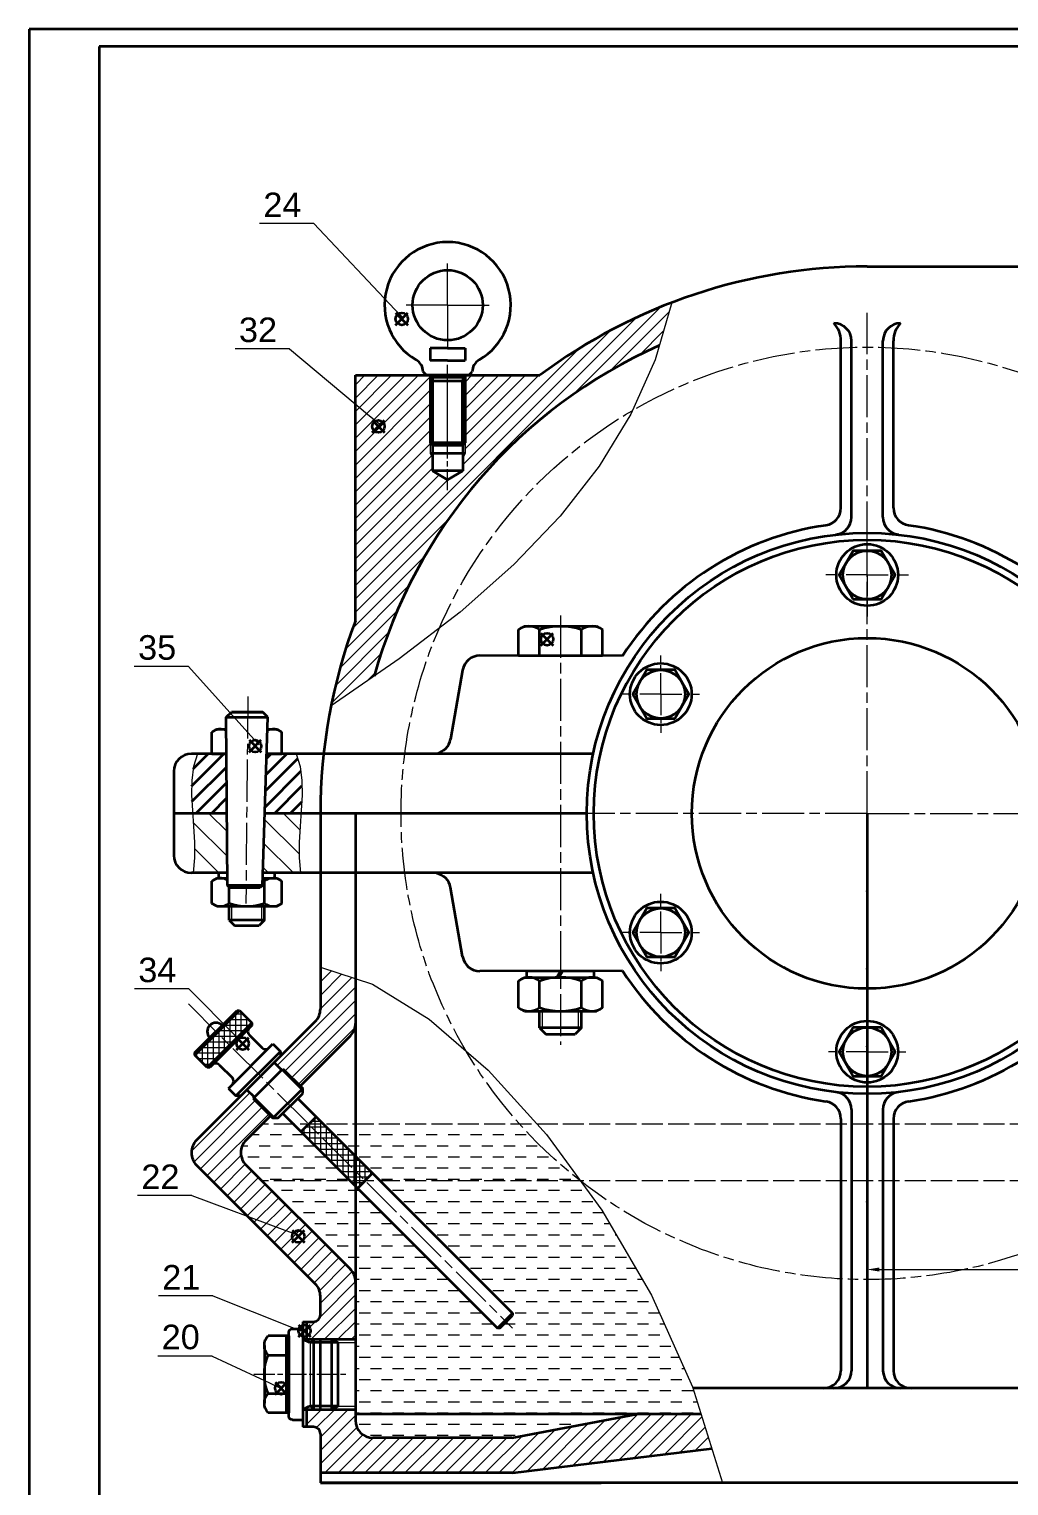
# Model space of a CAD drawing. Header units: millimetres. Extents: x 4028 to 8898, y 4975 to 5816.
# Drawn here: x 7709.3 to 7988.8, y 5400.4 to 5815.9 of the extents above; entities that cross this region are included whole.
import ezdxf

# ---------------------------------------------------------------- set-up
doc = ezdxf.new("R2010")
doc.units = ezdxf.units.MM
for name, pattern in [('AM_ISO02W050', [7.5, 6, -1.5]), ('AM_ISO08W050', [18, 12, -1.5, 3, -1.5]), ('AM_ISO08W050x2', [9, 6, -0.75, 1.5, -0.75])]:
    doc.linetypes.add(name, pattern=pattern)
doc.layers.get('0').update_dxf_attribs({"lineweight": 35})
for name, color, linetype, lineweight in [('AM_12', 7, 'Continuous', 35), ('AM_3', 6, 'AM_ISO02W050', 13), ('AM_4', 3, 'Continuous', 13), ('AM_5', 3, 'Continuous', 13), ('AM_7', 4, 'AM_ISO08W050', 13), ('AM_8', 1, 'Continuous', 13), ('Dim', 2, 'Continuous', 9), ('net manh', 2, 'Continuous', 13)]:
    doc.layers.add(name, color=color, linetype=linetype, lineweight=lineweight)
doc.styles.get("Standard").update_dxf_attribs({"font": 'arial.ttf'})

# ---------------------------------------------------------------- blocks, each defined once
blk = doc.blocks.new('đệm tròn')
for p, q in [((-1.5, 8), (0, 8)), ((-1.5, 8), (-1.5, 0.9)), ((0, 0), (0, 8)), ((-1.5, 0.9), (0, 0)), ((-1.5, 0.4), (0, -0.5)), ((-1.5, 0.4), (-1.5, -8)), ((0, -8), (0, -0.5)), ((-1.5, -8), (0, -8))]:
    blk.add_line(p, q)
blk = doc.blocks.new('đai ốc')
for p, q in [((-8, 8.59), (-7.19, 10)), ((-8, 8.59), (-8, -8.59)), ((-7.19, 10), (-0.81, 10)), ((0, 8.59), (-0.81, 10)), ((0, 8.59), (0, -8.59)), ((-7.14, 5), (-0.86, 5)), ((-7.14, -5), (-0.86, -5)), ((-8, -8.59), (-7.19, -10)), ((-7.19, -10), (-0.81, -10)), ((0, -8.59), (-0.81, -10))]:
    blk.add_line(p, q)
for centre, radius, start, end in [((-3.93, 7.5), 4.07, 142.1211, 217.8789), ((-4.07, 7.5), 4.07, 322.1211, 37.8789), ((7, 0), 15, 160.5288, 199.4712), ((-15, 0), 15, 340.5288, 19.4712), ((-3.93, -7.5), 4.07, 142.1211, 217.8789), ((-4.07, -7.5), 4.07, 322.1211, 37.8789)]:
    blk.add_arc(centre, radius, start, end)
blk = doc.blocks.new('dsfeer')
blk.add_lwpolyline([(0, 10), (-8.66, 5), (-8.66, -5), (0, -10), (8.66, -5), (8.66, 5)], close=True)
blk.add_circle((0, 0), 8.66)

msp = doc.modelspace()

# ---------------------------------------------------------------- linework, layer by layer
for p, q in [((8898.3, 5815.94), (7709.3, 5815.94)), ((7709.3, 5815.94), (7709.3, 4974.94)), ((8893.3, 5810.94), (7729.3, 5810.94)), ((7729.3, 5810.94), (7729.3, 4979.94)), ((7948.406, 5748.242), (8015.258, 5748.242)), ((7940.906, 5679.35), (7940.906, 5727.042)), ((7943.906, 5676.709), (7943.906, 5727.042)), ((7952.906, 5676.709), (7952.906, 5727.042)), ((7955.906, 5679.35), (7955.906, 5727.042)), ((7823.704, 5724.947), (7823.705, 5721.447)), ((7828.71, 5724.947), (7823.704, 5724.947)), ((7828.71, 5724.947), (7833.715, 5724.947)), ((7833.715, 5724.947), (7833.715, 5721.447)), ((7822.71, 5717.197), (7821.71, 5718.197)), ((7828.71, 5721.447), (7823.705, 5721.447)), ((7828.71, 5721.447), (7833.715, 5721.447)), ((7834.71, 5717.197), (7835.71, 5718.197)), ((7802.406, 5647.197), (7802.406, 5717.197)), ((7802.406, 5717.197), (7855.013, 5717.197)), ((7834.71, 5717.197), (7822.71, 5717.197)), ((7824.386, 5716.662), (7823.46, 5717.197)), ((7823.71, 5717.197), (7823.71, 5717.052)), ((7823.71, 5717.052), (7823.71, 5697.947)), ((7824.386, 5715.651), (7823.71, 5716.042)), ((7824.386, 5716.662), (7824.386, 5689.921)), ((7824.386, 5716.662), (7833.033, 5716.662)), ((7824.46, 5715.609), (7824.386, 5715.651)), ((7824.46, 5715.609), (7832.96, 5715.609)), ((7824.46, 5697.197), (7824.46, 5715.609)), ((7832.96, 5715.609), (7833.033, 5715.651)), ((7832.96, 5697.197), (7832.96, 5715.609)), ((7833.033, 5716.662), (7833.96, 5717.197)), ((7833.033, 5716.662), (7833.033, 5689.921)), ((7833.033, 5715.651), (7833.71, 5716.042)), ((7833.71, 5717.197), (7833.71, 5717.052)), ((7833.71, 5717.052), (7833.71, 5697.947)), ((7824.386, 5697.27), (7823.71, 5697.947)), ((7824.386, 5697.947), (7823.71, 5697.947)), ((7833.033, 5697.947), (7824.386, 5697.947)), ((7824.46, 5697.197), (7824.386, 5697.27)), ((7832.96, 5697.197), (7824.46, 5697.197)), ((7832.96, 5697.197), (7833.033, 5697.27)), ((7833.033, 5697.27), (7833.71, 5697.947)), ((7833.71, 5697.947), (7833.033, 5697.947)), ((7833.71, 5694.921), (7823.71, 5694.921)), ((7828.71, 5687.424), (7824.386, 5689.921)), ((7833.033, 5689.921), (7824.386, 5689.921)), ((7828.71, 5687.424), (7833.033, 5689.921)), ((7943.906, 5672.042), (7943.906, 5672.115)), ((7952.906, 5672.042), (7952.906, 5672.115)), ((7850.597, 5645.642), (7848.906, 5644.666)), ((7848.906, 5637.242), (7848.906, 5644.666)), ((7850.597, 5645.642), (7871.216, 5645.642)), ((7850.597, 5645.642), (7871.216, 5645.642)), ((7854.906, 5637.242), (7854.906, 5644.613)), ((7866.906, 5637.242), (7866.906, 5644.613)), ((7871.216, 5645.642), (7872.906, 5644.666)), ((7872.906, 5637.242), (7872.906, 5644.666)), ((7872.906, 5638.218), (7872.906, 5644.666)), ((7878.626, 5637.183), (7837.906, 5637.242)), ((7848.906, 5637.242), (7872.906, 5637.242)), ((7832.982, 5633.11), (7829.502, 5613.374)), ((7765.554, 5619.683), (7766.995, 5621.154)), ((7765.919, 5571.707), (7765.554, 5619.683)), ((7765.554, 5619.683), (7777.386, 5619.683)), ((7775.945, 5621.154), (7766.995, 5621.154)), ((7766.995, 5621.154), (7775.945, 5621.154)), ((7775.919, 5571.707), (7777.386, 5619.683)), ((7777.386, 5619.683), (7775.945, 5621.154)), ((7762.815, 5616.242), (7761.406, 5615.429)), ((7761.406, 5609.242), (7761.406, 5615.429)), ((7762.815, 5616.242), (7765.58, 5616.242)), ((7762.815, 5616.242), (7765.58, 5616.242)), ((7777.28, 5616.242), (7779.997, 5616.242)), ((7777.28, 5616.242), (7779.997, 5616.242)), ((7779.997, 5616.242), (7781.406, 5615.429)), ((7781.406, 5609.242), (7781.406, 5615.429)), ((7781.406, 5610.056), (7781.406, 5615.429)), ((7765.833, 5609.242), (7755.606, 5609.242)), ((7761.406, 5609.242), (7765.633, 5609.242)), ((7870.233, 5609.242), (7777.066, 5609.242)), ((7777.066, 5609.242), (7781.406, 5609.242)), ((7750.606, 5604.242), (7750.606, 5580.242)), ((7765.763, 5592.242), (7750.606, 5592.242)), ((7868.406, 5592.242), (7776.547, 5592.242)), ((7792.406, 5592.242), (7792.406, 5536.429)), ((7802.406, 5592.242), (7802.406, 5522.287)), ((7948.406, 5592.242), (7948.406, 5459.242)), ((7766.092, 5575.242), (7755.606, 5575.242)), ((7762.815, 5573.742), (7761.406, 5572.929)), ((7761.406, 5566.556), (7761.406, 5572.929)), ((7762.815, 5573.742), (7765.903, 5573.742)), ((7763.406, 5573.742), (7763.406, 5575.242)), ((7765.892, 5575.242), (7763.406, 5575.242)), ((7763.406, 5573.742), (7765.903, 5573.742)), ((7775.981, 5573.742), (7779.406, 5573.742)), ((7775.981, 5573.742), (7779.997, 5573.742)), ((7870.233, 5575.242), (7776.027, 5575.242)), ((7779.406, 5575.242), (7776.027, 5575.242)), ((7776.406, 5566.6), (7776.406, 5572.884)), ((7779.406, 5573.742), (7779.406, 5575.242)), ((7779.997, 5573.742), (7781.406, 5572.929)), ((7781.406, 5566.556), (7781.406, 5572.929)), ((7766.669, 5570.971), (7765.919, 5571.707)), ((7775.919, 5571.707), (7765.919, 5571.707)), ((7766.406, 5566.6), (7766.406, 5571.229)), ((7775.168, 5570.971), (7766.669, 5570.971)), ((7775.919, 5571.707), (7775.168, 5570.971)), ((7832.982, 5551.374), (7829.502, 5571.11)), ((7762.815, 5565.742), (7761.406, 5566.556)), ((7762.815, 5565.742), (7779.997, 5565.742)), ((7766.406, 5561.742), (7766.406, 5565.742)), ((7776.406, 5561.742), (7776.406, 5565.742)), ((7779.997, 5565.742), (7781.406, 5566.556)), ((7766.406, 5561.742), (7767.906, 5560.242)), ((7776.406, 5561.742), (7766.406, 5561.742)), ((7767.906, 5560.242), (7774.906, 5560.242)), ((7776.406, 5561.742), (7774.906, 5560.242)), ((7878.626, 5547.301), (7837.906, 5547.242)), ((7756.589, 5523.996), (7768.61, 5536.017)), ((7756.589, 5523.289), (7769.317, 5536.017)), ((7768.61, 5536.017), (7769.317, 5536.017)), ((7769.317, 5536.017), (7772.852, 5532.481)), ((7854.906, 5531.042), (7854.906, 5535.842)), ((7866.906, 5531.042), (7866.906, 5535.842)), ((7772.852, 5532.481), (7760.124, 5519.754)), ((7772.852, 5531.774), (7760.831, 5519.754)), ((7772.852, 5532.481), (7772.852, 5531.774)), ((7779.216, 5521.168), (7790.942, 5532.893)), ((7802.406, 5532.287), (7802.406, 5422.242)), ((7854.906, 5531.042), (7856.706, 5529.242)), ((7866.906, 5531.042), (7854.906, 5531.042)), ((7866.906, 5531.042), (7865.106, 5529.242)), ((7772.145, 5528.946), (7775.681, 5525.41)), ((7786.641, 5514.45), (7800.942, 5528.751)), ((7856.706, 5529.242), (7865.106, 5529.242)), ((7756.589, 5523.289), (7756.589, 5523.996)), ((7760.124, 5519.754), (7756.589, 5523.289)), ((7766.135, 5513.743), (7778.863, 5526.471)), ((7768.256, 5511.622), (7780.984, 5524.35)), ((7769.67, 5511.622), (7780.984, 5522.936)), ((7778.863, 5526.471), (7780.984, 5524.35)), ((7780.984, 5524.35), (7780.984, 5522.936)), ((7760.831, 5519.754), (7760.124, 5519.754)), ((7763.66, 5520.461), (7767.195, 5516.925)), ((7773.206, 5510.915), (7781.691, 5519.4)), ((7781.337, 5519.046), (7779.216, 5521.168)), ((7781.691, 5519.4), (7787.348, 5513.743)), ((7948.406, 5522.242), (7948.406, 5428.242)), ((7771.438, 5513.39), (7757.042, 5498.994)), ((7766.135, 5513.743), (7768.256, 5511.622)), ((7769.67, 5511.622), (7768.256, 5511.622)), ((7773.559, 5511.268), (7771.438, 5513.39)), ((7773.206, 5510.915), (7778.863, 5505.258)), ((7778.863, 5505.258), (7787.348, 5513.743)), ((7780.277, 5505.258), (7787.348, 5512.329)), ((7785.934, 5510.915), (7847.173, 5449.675)), ((7787.348, 5512.329), (7787.348, 5513.743)), ((7778.156, 5505.965), (7771.187, 5498.996)), ((7781.691, 5506.672), (7842.931, 5445.432)), ((7943.906, 5507.775), (7943.906, 5433.242)), ((7952.906, 5507.775), (7952.906, 5433.242)), ((7780.277, 5505.258), (7778.863, 5505.258)), ((7786.909, 5501.454), (7791.152, 5505.697)), ((7940.906, 5505.134), (7940.906, 5433.242)), ((7955.906, 5505.134), (7955.906, 5433.242)), ((7757.043, 5491.922), (7790.941, 5458.046)), ((7771.188, 5491.924), (7800.941, 5462.19)), ((7803.042, 5485.321), (7807.285, 5489.563)), ((7792.406, 5449.242), (7792.406, 5454.51)), ((7847.173, 5449.675), (7842.931, 5445.432)), ((7843.638, 5445.432), (7847.173, 5448.968)), ((7847.173, 5449.675), (7847.173, 5448.968)), ((7783.406, 5443.215), (7783.406, 5444.242)), ((7784.406, 5445.242), (7787.406, 5445.242)), ((7787.406, 5447.242), (7790.406, 5447.242)), ((7787.406, 5447.242), (7787.406, 5442.242)), ((7787.406, 5445.242), (7787.406, 5442.242)), ((7788.406, 5447.242), (7788.406, 5442.242)), ((7843.638, 5445.432), (7842.931, 5445.432)), ((7776.406, 5440.47), (7776.406, 5424.014)), ((7783.406, 5443.215), (7777.456, 5443.215)), ((7782.606, 5443.215), (7782.606, 5421.27)), ((7783.406, 5443.215), (7783.406, 5421.27)), ((7787.406, 5442.242), (7792.406, 5442.242)), ((7787.406, 5442.242), (7787.406, 5422.242)), ((7787.406, 5442.242), (7789.23, 5441.379)), ((7797.406, 5441.322), (7789.486, 5441.322)), ((7790.406, 5442.242), (7789.99, 5441.597)), ((7790.406, 5442.242), (7795.566, 5442.242)), ((7790.406, 5442.242), (7790.406, 5422.242)), ((7792.406, 5422.242), (7792.406, 5442.242)), ((7795.566, 5442.242), (7802.406, 5442.242)), ((7795.566, 5442.242), (7795.566, 5422.242)), ((7795.566, 5442.242), (7797.406, 5441.322)), ((7797.406, 5441.322), (7797.406, 5423.162)), ((7777.456, 5437.726), (7782.606, 5437.726)), ((8392.606, 5428.242), (7898.71, 5428.242)), ((7777.456, 5426.758), (7782.606, 5426.758)), ((7787.406, 5422.242), (7789.23, 5423.105)), ((7797.406, 5423.162), (7789.486, 5423.162)), ((7790.406, 5422.242), (7789.99, 5422.887)), ((7795.566, 5422.242), (7797.406, 5423.162)), ((7783.406, 5421.27), (7777.456, 5421.27)), ((7783.406, 5420.242), (7783.406, 5421.27)), ((7784.406, 5419.242), (7787.406, 5419.242)), ((7787.406, 5422.242), (7802.406, 5422.242)), ((7787.406, 5422.242), (7787.406, 5417.242)), ((7787.406, 5422.242), (7787.406, 5419.242)), ((7788.406, 5422.242), (7788.406, 5417.242)), ((7790.406, 5422.242), (7795.566, 5422.242)), ((7802.406, 5422.242), (7802.406, 5419.082)), ((7900.998, 5420.86), (7802.406, 5420.86)), ((7846.982, 5414.082), (7882.558, 5420.86)), ((7790.406, 5417.242), (7787.406, 5417.242)), ((7792.406, 5415.242), (7792.406, 5401.242)), ((7846.982, 5414.082), (7807.406, 5414.082)), ((7847.331, 5404.082), (7904.039, 5411.048)), ((7847.331, 5404.082), (7792.406, 5404.082)), ((8392.606, 5401.242), (7792.406, 5401.242)), ((7792.406, 5401.242), (7872.466, 5401.242))]:
    msp.add_line(p, q)
at = {"color": 1, "linetype": 'Continuous'}
for p, q in [((7755.661, 5600.03), (7764.873, 5609.242)), ((7755.727, 5595.607), (7765.661, 5605.541)), ((7756.1, 5604.959), (7760.382, 5609.242)), ((7776.743, 5598.662), (7785.932, 5607.851)), ((7776.885, 5603.294), (7782.833, 5609.242)), ((7777.026, 5607.925), (7778.343, 5609.242)), ((7776.601, 5594.03), (7786.805, 5604.234)), ((7756.853, 5592.242), (7765.695, 5601.084)), ((7779.303, 5592.242), (7787.151, 5600.09)), ((7761.343, 5592.242), (7765.729, 5596.628)), ((7783.794, 5592.242), (7787.081, 5595.53))]:
    msp.add_line(p, q, dxfattribs=at)
for centre, radius in [((7828.71, 5737.197), 10), ((7948.406, 5592.242), 80), ((7948.406, 5592.242), 78), ((7948.406, 5660.242), 8.8), ((7948.406, 5592.242), 50), ((7889.517, 5626.242), 8.8), ((7889.517, 5558.242), 8.8), ((7948.406, 5524.242), 8.8)]:
    msp.add_circle(centre, radius)
for centre, radius, start, end in [((7828.71, 5737.197), 18, 300, 240), ((7948.406, 5592.242), 156, 90, 126.7752), ((7938.906, 5727.042), 5, 0, 90), ((7933.876, 5727.141), 7.031, 359.19253, 44.19253), ((7957.906, 5727.042), 5, 90, 180), ((7962.942, 5727.128), 7.036, 135.69859, 180.69859), ((7948.406, 5592.242), 146, 113.96807, 164.43665), ((7817.71, 5718.144), 4, 0.75789, 60), ((7839.71, 5718.144), 4, 120, 179.24211), ((7935.906, 5679.35), 5, 278.16623, 0), ((7938.906, 5676.709), 5, 276.41705, 0), ((7957.906, 5676.709), 5, 180, 263.58295), ((7960.906, 5679.35), 5, 180, 261.83377), ((7948.406, 5592.242), 83, 98.16623, 147.21697), ((7948.406, 5592.242), 83, 32.83139, 81.83377), ((7948.406, 5592.242), 156, 159.37362, 180), ((7851.906, 5640.756), 4.886, 52.12112, 127.87888), ((7860.906, 5627.642), 18, 70.52878, 109.47122), ((7869.906, 5640.756), 4.886, 52.12112, 127.87888), ((7837.906, 5632.242), 5, 90, 170), ((7763.906, 5612.17), 4.072, 65.6905, 127.87888), ((7778.906, 5612.17), 4.072, 52.12112, 113.69643), ((7824.578, 5614.242), 5, 281.52344, 350), ((7755.606, 5604.242), 5, 90, 180), ((7755.606, 5580.242), 5, 180, 270), ((7763.906, 5569.67), 4.072, 60.5637, 127.87888), ((7771.406, 5558.742), 15, 70.52878, 72.32948), ((7778.906, 5569.67), 4.072, 52.12112, 127.87888), ((7824.578, 5570.242), 5, 10, 78.47656), ((7763.906, 5569.814), 4.072, 232.12112, 307.87888), ((7771.406, 5580.742), 15, 250.52878, 289.47122), ((7778.906, 5569.814), 4.072, 232.12112, 307.87888), ((7837.906, 5552.242), 5, 190, 270), ((7948.406, 5592.242), 83, 212.78303, 261.83377), ((7948.406, 5592.242), 83, 278.16623, 327.16861), ((7787.406, 5536.429), 5, 315, 0), ((7762.599, 5530.007), 2.5, 45, 225), ((7773.206, 5530.007), 1.5, 135, 225), ((7797.406, 5532.287), 5, 315, 0), ((7776.741, 5526.471), 1.5, 225, 315), ((7762.599, 5519.4), 1.5, 45, 135), ((7766.135, 5515.864), 1.5, 315, 45), ((7935.906, 5505.134), 5, 0, 81.83377), ((7938.906, 5507.775), 5, 0, 83.58295), ((7957.906, 5507.775), 5, 96.41705, 180), ((7960.906, 5505.134), 5, 98.16623, 180), ((7760.578, 5495.458), 5, 135, 225.01876), ((7774.722, 5495.461), 5, 135, 225.01876), ((7797.406, 5458.654), 5, 0, 45.01876), ((7787.406, 5454.51), 5, 0, 45.01876), ((7790.406, 5449.242), 2, 270, 0), ((7935.906, 5433.242), 5, 270, 0), ((7938.906, 5433.242), 5, 270, 0), ((7957.906, 5433.242), 5, 180, 270), ((7960.906, 5433.242), 5, 180, 270), ((7807.406, 5419.082), 5, 180, 270), ((7790.406, 5415.242), 2, 0, 90)]:
    msp.add_arc(centre, radius, start, end)
at = {"extrusion": (0, 0, -1)}
for centre, radius, start, end in [((-7784.406, 5444.242), 1, 0, 90), ((-7780.518, 5440.47), 4.111, 0, 41.87465), ((-7780.518, 5440.47), 4.111, 318.12535, 0), ((-7789.486, 5441.922), 0.6, 212.80201, 295.31804), ((-7791.252, 5432.242), 14.845, 338.32148, 21.67852), ((-7780.518, 5424.014), 4.111, 0, 41.87465), ((-7780.518, 5424.014), 4.111, 318.12535, 0), ((-7789.486, 5422.562), 0.6, 64.68196, 147.19799), ((-7784.406, 5420.242), 1, 270, 0)]:
    msp.add_arc(centre, radius, start, end, dxfattribs=at)
for p in [(7948.406, 5570.075), (7948.406, 5547.909), (7948.406, 5525.742), (7948.406, 5503.575), (7948.406, 5481.409)]:
    msp.add_point(p)
at = {"layer": 'AM_12', "color": 4}
for p, q in [((7813.853, 5731.52), (7817.353, 5735.02)), ((7813.853, 5735.02), (7817.353, 5731.52)), ((7807.188, 5700.885), (7810.688, 5704.385)), ((7807.188, 5704.385), (7810.688, 5700.885)), ((7855.313, 5640.16), (7858.813, 5643.66)), ((7855.313, 5643.66), (7858.813, 5640.16)), ((7772.038, 5609.687), (7775.538, 5613.187)), ((7772.038, 5613.187), (7775.538, 5609.687)), ((7768.474, 5524.805), (7771.974, 5528.305)), ((7768.474, 5528.305), (7771.974, 5524.805)), ((7784.337, 5469.826), (7787.837, 5473.326)), ((7784.337, 5473.326), (7787.837, 5469.826)), ((7786.122, 5442.878), (7789.622, 5446.378)), ((7786.122, 5446.378), (7789.622, 5442.878)), ((7779.453, 5426.506), (7782.953, 5430.006)), ((7779.453, 5430.006), (7782.953, 5426.506))]:
    msp.add_line(p, q, dxfattribs=at)
for centre in [(7815.603, 5733.27), (7808.938, 5702.635), (7857.063, 5641.91), (7773.788, 5611.437), (7770.224, 5526.555), (7786.087, 5471.576), (7787.872, 5444.628), (7781.203, 5428.256)]:
    msp.add_circle(centre, 1.75, dxfattribs=at)
at = {"layer": 'AM_3'}
for p, q in [((8392.606, 5503.575), (7775.766, 5503.575)), ((8392.606, 5487.442), (7775.673, 5487.442))]:
    msp.add_line(p, q, dxfattribs=at)
at = {"layer": 'AM_3', "linetype": 'Continuous'}
for p, q in [((7770.128, 5497.433), (7771.739, 5497.433)), ((7772.799, 5500.608), (7774.914, 5500.608)), ((7774.914, 5497.433), (7778.089, 5497.433)), ((7778.089, 5500.608), (7781.264, 5500.608)), ((7781.264, 5497.433), (7784.439, 5497.433)), ((7784.439, 5500.608), (7787.614, 5500.608)), ((7787.614, 5497.433), (7790.789, 5497.433)), ((7797.139, 5500.608), (7800.314, 5500.608)), ((7800.314, 5497.433), (7802.406, 5497.433)), ((7802.406, 5497.433), (7803.489, 5497.433)), ((7803.489, 5500.608), (7806.664, 5500.608)), ((7806.664, 5497.433), (7809.839, 5497.433)), ((7809.839, 5500.608), (7813.014, 5500.608)), ((7813.014, 5497.433), (7816.189, 5497.433)), ((7816.189, 5500.608), (7819.364, 5500.608)), ((7819.364, 5497.433), (7822.539, 5497.433)), ((7822.539, 5500.608), (7825.714, 5500.608)), ((7825.714, 5497.433), (7828.889, 5497.433)), ((7828.889, 5500.608), (7832.064, 5500.608)), ((7832.064, 5497.433), (7835.239, 5497.433)), ((7835.239, 5500.608), (7838.414, 5500.608)), ((7838.414, 5497.433), (7841.589, 5497.433)), ((7841.589, 5500.608), (7844.764, 5500.608)), ((7844.764, 5497.433), (7847.939, 5497.433)), ((7847.939, 5500.608), (7851.114, 5500.608)), ((7851.114, 5497.433), (7854.289, 5497.433)), ((7771.739, 5494.258), (7774.914, 5494.258)), ((7778.089, 5494.258), (7781.264, 5494.258)), ((7784.439, 5494.258), (7787.614, 5494.258)), ((7790.789, 5494.258), (7793.964, 5494.258)), ((7803.489, 5494.258), (7806.664, 5494.258)), ((7809.839, 5494.258), (7813.014, 5494.258)), ((7816.189, 5494.258), (7819.364, 5494.258)), ((7822.539, 5494.258), (7825.714, 5494.258)), ((7828.889, 5494.258), (7832.064, 5494.258)), ((7835.239, 5494.258), (7838.414, 5494.258)), ((7841.589, 5494.258), (7844.764, 5494.258)), ((7847.939, 5494.258), (7851.114, 5494.258)), ((7854.289, 5494.258), (7857.464, 5494.258)), ((7774.914, 5491.083), (7778.089, 5491.083)), ((7781.264, 5491.083), (7784.439, 5491.083)), ((7787.614, 5491.083), (7790.789, 5491.083)), ((7793.964, 5491.083), (7797.139, 5491.083)), ((7806.664, 5491.083), (7809.839, 5491.083)), ((7813.014, 5491.083), (7816.189, 5491.083)), ((7819.364, 5491.083), (7822.539, 5491.083)), ((7825.714, 5491.083), (7828.889, 5491.083)), ((7832.064, 5491.083), (7835.239, 5491.083)), ((7838.414, 5491.083), (7841.589, 5491.083)), ((7844.764, 5491.083), (7847.939, 5491.083)), ((7851.114, 5491.083), (7854.289, 5491.083)), ((7857.464, 5491.083), (7860.639, 5491.083)), ((7778.089, 5487.908), (7781.264, 5487.908)), ((7784.439, 5487.908), (7787.614, 5487.908)), ((7790.789, 5487.908), (7793.964, 5487.908)), ((7797.139, 5487.908), (7800.314, 5487.908)), ((7809.839, 5487.908), (7813.014, 5487.908)), ((7816.189, 5487.908), (7819.364, 5487.908)), ((7822.539, 5487.908), (7825.714, 5487.908)), ((7828.889, 5487.908), (7832.064, 5487.908)), ((7835.239, 5487.908), (7838.414, 5487.908)), ((7841.589, 5487.908), (7844.764, 5487.908)), ((7847.939, 5487.908), (7851.114, 5487.908)), ((7854.289, 5487.908), (7857.464, 5487.908)), ((7860.639, 5487.908), (7863.814, 5487.908)), ((7781.264, 5484.733), (7784.439, 5484.733)), ((7784.439, 5481.558), (7787.614, 5481.558)), ((7787.614, 5484.733), (7790.789, 5484.733)), ((7790.789, 5481.558), (7793.964, 5481.558)), ((7793.964, 5484.733), (7797.139, 5484.733)), ((7797.139, 5481.558), (7800.314, 5481.558)), ((7800.314, 5484.733), (7802.406, 5484.733)), ((7802.406, 5484.733), (7803.489, 5484.733)), ((7803.489, 5481.558), (7806.664, 5481.558)), ((7813.014, 5484.733), (7816.189, 5484.733)), ((7816.189, 5481.558), (7819.364, 5481.558)), ((7819.364, 5484.733), (7822.539, 5484.733)), ((7822.539, 5481.558), (7825.714, 5481.558)), ((7825.714, 5484.733), (7828.889, 5484.733)), ((7828.889, 5481.558), (7832.064, 5481.558)), ((7832.064, 5484.733), (7835.239, 5484.733)), ((7835.239, 5481.558), (7838.414, 5481.558)), ((7838.414, 5484.733), (7841.589, 5484.733)), ((7841.589, 5481.558), (7844.764, 5481.558)), ((7844.764, 5484.733), (7847.939, 5484.733)), ((7847.939, 5481.558), (7851.114, 5481.558)), ((7851.114, 5484.733), (7854.289, 5484.733)), ((7854.289, 5481.558), (7857.464, 5481.558)), ((7857.464, 5484.733), (7860.639, 5484.733)), ((7860.639, 5481.558), (7863.814, 5481.558)), ((7863.814, 5484.733), (7866.989, 5484.733)), ((7866.989, 5481.558), (7870.164, 5481.558)), ((7787.614, 5478.383), (7790.789, 5478.383)), ((7793.964, 5478.383), (7797.139, 5478.383)), ((7800.314, 5478.383), (7802.406, 5478.383)), ((7802.406, 5478.383), (7803.489, 5478.383)), ((7806.664, 5478.383), (7809.839, 5478.383)), ((7819.364, 5478.383), (7822.539, 5478.383)), ((7825.714, 5478.383), (7828.889, 5478.383)), ((7832.064, 5478.383), (7835.239, 5478.383)), ((7838.414, 5478.383), (7841.589, 5478.383)), ((7844.764, 5478.383), (7847.939, 5478.383)), ((7851.114, 5478.383), (7854.289, 5478.383)), ((7857.464, 5478.383), (7860.639, 5478.383)), ((7863.814, 5478.383), (7866.989, 5478.383)), ((7870.164, 5478.383), (7873.124, 5478.383)), ((7790.789, 5475.208), (7793.964, 5475.208)), ((7797.139, 5475.208), (7800.314, 5475.208)), ((7803.489, 5475.208), (7806.664, 5475.208)), ((7809.839, 5475.208), (7813.014, 5475.208)), ((7822.539, 5475.208), (7825.714, 5475.208)), ((7828.889, 5475.208), (7832.064, 5475.208)), ((7835.239, 5475.208), (7838.414, 5475.208)), ((7841.589, 5475.208), (7844.764, 5475.208)), ((7847.939, 5475.208), (7851.114, 5475.208)), ((7854.289, 5475.208), (7857.464, 5475.208)), ((7860.639, 5475.208), (7863.814, 5475.208)), ((7866.989, 5475.208), (7870.164, 5475.208)), ((7873.339, 5475.208), (7874.978, 5475.208)), ((7793.964, 5472.033), (7797.139, 5472.033)), ((7797.139, 5468.858), (7800.314, 5468.858)), ((7800.314, 5472.033), (7802.406, 5472.033)), ((7802.406, 5472.033), (7803.489, 5472.033)), ((7803.489, 5468.858), (7806.664, 5468.858)), ((7806.664, 5472.033), (7809.839, 5472.033)), ((7809.839, 5468.858), (7813.014, 5468.858)), ((7813.014, 5472.033), (7816.189, 5472.033)), ((7816.189, 5468.858), (7819.364, 5468.858)), ((7825.714, 5472.033), (7828.889, 5472.033)), ((7828.889, 5468.858), (7832.064, 5468.858)), ((7832.064, 5472.033), (7835.239, 5472.033)), ((7835.239, 5468.858), (7838.414, 5468.858)), ((7838.414, 5472.033), (7841.589, 5472.033)), ((7841.589, 5468.858), (7844.764, 5468.858)), ((7844.764, 5472.033), (7847.939, 5472.033)), ((7847.939, 5468.858), (7851.114, 5468.858)), ((7851.114, 5472.033), (7854.289, 5472.033)), ((7854.289, 5468.858), (7857.464, 5468.858)), ((7857.464, 5472.033), (7860.639, 5472.033)), ((7860.639, 5468.858), (7863.814, 5468.858)), ((7863.814, 5472.033), (7866.989, 5472.033)), ((7866.989, 5468.858), (7870.164, 5468.858)), ((7870.164, 5472.033), (7873.339, 5472.033)), ((7873.339, 5468.858), (7876.514, 5468.858)), ((7876.514, 5472.033), (7876.832, 5472.033)), ((7800.314, 5465.683), (7802.406, 5465.683)), ((7802.406, 5465.683), (7803.489, 5465.683)), ((7806.664, 5465.683), (7809.839, 5465.683)), ((7813.014, 5465.683), (7816.189, 5465.683)), ((7819.364, 5465.683), (7822.539, 5465.683)), ((7832.064, 5465.683), (7835.239, 5465.683)), ((7838.414, 5465.683), (7841.589, 5465.683)), ((7844.764, 5465.683), (7847.939, 5465.683)), ((7851.114, 5465.683), (7854.289, 5465.683)), ((7857.464, 5465.683), (7860.639, 5465.683)), ((7863.814, 5465.683), (7866.989, 5465.683)), ((7870.164, 5465.683), (7873.339, 5465.683)), ((7876.514, 5465.683), (7879.689, 5465.683)), ((7803.489, 5462.508), (7806.664, 5462.508)), ((7809.839, 5462.508), (7813.014, 5462.508)), ((7816.189, 5462.508), (7819.364, 5462.508)), ((7822.539, 5462.508), (7825.714, 5462.508)), ((7835.239, 5462.508), (7838.414, 5462.508)), ((7841.589, 5462.508), (7844.764, 5462.508)), ((7847.939, 5462.508), (7851.114, 5462.508)), ((7854.289, 5462.508), (7857.464, 5462.508)), ((7860.639, 5462.508), (7863.814, 5462.508)), ((7866.989, 5462.508), (7870.164, 5462.508)), ((7873.339, 5462.508), (7876.514, 5462.508)), ((7879.689, 5462.508), (7882.394, 5462.508)), ((7802.36, 5459.333), (7802.406, 5459.333)), ((7802.406, 5459.333), (7803.489, 5459.333)), ((7803.489, 5456.158), (7806.664, 5456.158)), ((7806.664, 5459.333), (7809.839, 5459.333)), ((7809.839, 5456.158), (7813.014, 5456.158)), ((7813.014, 5459.333), (7816.189, 5459.333)), ((7816.189, 5456.158), (7819.364, 5456.158)), ((7819.364, 5459.333), (7822.539, 5459.333)), ((7822.539, 5456.158), (7825.714, 5456.158)), ((7825.714, 5459.333), (7828.889, 5459.333)), ((7828.889, 5456.158), (7832.064, 5456.158)), ((7838.414, 5459.333), (7841.589, 5459.333)), ((7841.589, 5456.158), (7844.764, 5456.158)), ((7844.764, 5459.333), (7847.939, 5459.333)), ((7847.939, 5456.158), (7851.114, 5456.158)), ((7851.114, 5459.333), (7854.289, 5459.333)), ((7854.289, 5456.158), (7857.464, 5456.158)), ((7857.464, 5459.333), (7860.639, 5459.333)), ((7860.639, 5456.158), (7863.814, 5456.158)), ((7863.814, 5459.333), (7866.989, 5459.333)), ((7866.989, 5456.158), (7870.164, 5456.158)), ((7870.164, 5459.333), (7873.339, 5459.333)), ((7873.339, 5456.158), (7876.514, 5456.158)), ((7876.514, 5459.333), (7879.689, 5459.333)), ((7879.689, 5456.158), (7882.864, 5456.158)), ((7882.864, 5459.333), (7884.248, 5459.333)), ((7886.039, 5456.158), (7886.102, 5456.158)), ((7802.406, 5452.983), (7803.489, 5452.983)), ((7806.664, 5452.983), (7809.839, 5452.983)), ((7813.014, 5452.983), (7816.189, 5452.983)), ((7819.364, 5452.983), (7822.539, 5452.983)), ((7825.714, 5452.983), (7828.889, 5452.983)), ((7832.064, 5452.983), (7835.239, 5452.983)), ((7844.764, 5452.983), (7847.939, 5452.983)), ((7851.114, 5452.983), (7854.289, 5452.983)), ((7857.464, 5452.983), (7860.639, 5452.983)), ((7863.814, 5452.983), (7866.989, 5452.983)), ((7870.164, 5452.983), (7873.339, 5452.983)), ((7876.514, 5452.983), (7879.689, 5452.983)), ((7882.864, 5452.983), (7886.039, 5452.983)), ((7803.489, 5449.808), (7806.664, 5449.808)), ((7809.839, 5449.808), (7813.014, 5449.808)), ((7816.189, 5449.808), (7819.364, 5449.808)), ((7822.539, 5449.808), (7825.714, 5449.808)), ((7828.889, 5449.808), (7832.064, 5449.808)), ((7835.239, 5449.808), (7838.414, 5449.808)), ((7847.939, 5449.808), (7851.114, 5449.808)), ((7854.289, 5449.808), (7857.464, 5449.808)), ((7860.639, 5449.808), (7863.814, 5449.808)), ((7866.989, 5449.808), (7870.164, 5449.808)), ((7873.339, 5449.808), (7876.514, 5449.808)), ((7879.689, 5449.808), (7882.864, 5449.808)), ((7886.039, 5449.808), (7889.122, 5449.808)), ((7802.406, 5446.633), (7803.489, 5446.633)), ((7803.489, 5443.458), (7806.664, 5443.458)), ((7806.664, 5446.633), (7809.839, 5446.633)), ((7809.839, 5443.458), (7813.014, 5443.458)), ((7813.014, 5446.633), (7816.189, 5446.633)), ((7816.189, 5443.458), (7819.364, 5443.458)), ((7819.364, 5446.633), (7822.539, 5446.633)), ((7822.539, 5443.458), (7825.714, 5443.458)), ((7825.714, 5446.633), (7828.889, 5446.633)), ((7828.889, 5443.458), (7832.064, 5443.458)), ((7832.064, 5446.633), (7835.239, 5446.633)), ((7835.239, 5443.458), (7838.414, 5443.458)), ((7838.414, 5446.633), (7841.589, 5446.633)), ((7841.589, 5443.458), (7844.764, 5443.458)), ((7844.839, 5446.633), (7847.939, 5446.633)), ((7847.939, 5443.458), (7851.114, 5443.458)), ((7851.114, 5446.633), (7854.289, 5446.633)), ((7854.289, 5443.458), (7857.464, 5443.458)), ((7857.464, 5446.633), (7860.639, 5446.633)), ((7860.639, 5443.458), (7863.814, 5443.458)), ((7863.814, 5446.633), (7866.989, 5446.633)), ((7866.989, 5443.458), (7870.164, 5443.458)), ((7870.164, 5446.633), (7873.339, 5446.633)), ((7873.339, 5443.458), (7876.514, 5443.458)), ((7876.514, 5446.633), (7879.689, 5446.633)), ((7879.689, 5443.458), (7882.864, 5443.458)), ((7882.864, 5446.633), (7886.039, 5446.633)), ((7886.039, 5443.458), (7889.214, 5443.458)), ((7889.214, 5446.633), (7890.543, 5446.633)), ((7802.406, 5440.283), (7803.489, 5440.283)), ((7806.664, 5440.283), (7809.839, 5440.283)), ((7813.014, 5440.283), (7816.189, 5440.283)), ((7819.364, 5440.283), (7822.539, 5440.283)), ((7825.714, 5440.283), (7828.889, 5440.283)), ((7832.064, 5440.283), (7835.239, 5440.283)), ((7838.414, 5440.283), (7841.589, 5440.283)), ((7844.764, 5440.283), (7847.939, 5440.283)), ((7851.114, 5440.283), (7854.289, 5440.283)), ((7857.464, 5440.283), (7860.639, 5440.283)), ((7863.814, 5440.283), (7866.989, 5440.283)), ((7870.164, 5440.283), (7873.339, 5440.283)), ((7876.514, 5440.283), (7879.689, 5440.283)), ((7882.864, 5440.283), (7886.039, 5440.283)), ((7889.214, 5440.283), (7892.389, 5440.283)), ((7803.489, 5437.108), (7806.664, 5437.108)), ((7809.839, 5437.108), (7813.014, 5437.108)), ((7816.189, 5437.108), (7819.364, 5437.108)), ((7822.539, 5437.108), (7825.714, 5437.108)), ((7828.889, 5437.108), (7832.064, 5437.108)), ((7835.239, 5437.108), (7838.414, 5437.108)), ((7841.589, 5437.108), (7844.764, 5437.108)), ((7847.939, 5437.108), (7851.114, 5437.108)), ((7854.289, 5437.108), (7857.464, 5437.108)), ((7860.639, 5437.108), (7863.814, 5437.108)), ((7866.989, 5437.108), (7870.164, 5437.108)), ((7873.339, 5437.108), (7876.514, 5437.108)), ((7879.689, 5437.108), (7882.864, 5437.108)), ((7886.039, 5437.108), (7889.214, 5437.108)), ((7892.389, 5437.108), (7894.806, 5437.108)), ((7802.406, 5433.933), (7803.489, 5433.933)), ((7806.664, 5433.933), (7809.839, 5433.933)), ((7813.014, 5433.933), (7816.189, 5433.933)), ((7819.364, 5433.933), (7822.539, 5433.933)), ((7825.714, 5433.933), (7828.889, 5433.933)), ((7832.064, 5433.933), (7835.239, 5433.933)), ((7838.414, 5433.933), (7841.589, 5433.933)), ((7844.764, 5433.933), (7847.939, 5433.933)), ((7851.114, 5433.933), (7854.289, 5433.933)), ((7857.464, 5433.933), (7860.639, 5433.933)), ((7863.814, 5433.933), (7866.989, 5433.933)), ((7870.164, 5433.933), (7873.339, 5433.933)), ((7876.514, 5433.933), (7879.689, 5433.933)), ((7882.864, 5433.933), (7886.039, 5433.933)), ((7889.214, 5433.933), (7892.389, 5433.933)), ((7895.564, 5433.933), (7896.226, 5433.933)), ((7802.406, 5427.583), (7803.489, 5427.583)), ((7803.489, 5430.758), (7806.664, 5430.758)), ((7806.664, 5427.583), (7809.839, 5427.583)), ((7809.839, 5430.758), (7813.014, 5430.758)), ((7813.014, 5427.583), (7816.189, 5427.583)), ((7816.189, 5430.758), (7819.364, 5430.758)), ((7819.364, 5427.583), (7822.539, 5427.583)), ((7822.539, 5430.758), (7825.714, 5430.758)), ((7825.714, 5427.583), (7828.889, 5427.583)), ((7828.889, 5430.758), (7832.064, 5430.758)), ((7832.064, 5427.583), (7835.239, 5427.583)), ((7835.239, 5430.758), (7838.414, 5430.758)), ((7838.414, 5427.583), (7841.589, 5427.583)), ((7841.589, 5430.758), (7844.764, 5430.758)), ((7844.764, 5427.583), (7847.939, 5427.583)), ((7847.939, 5430.758), (7851.114, 5430.758)), ((7851.114, 5427.583), (7854.289, 5427.583)), ((7854.289, 5430.758), (7857.464, 5430.758)), ((7857.464, 5427.583), (7860.639, 5427.583)), ((7860.639, 5430.758), (7863.814, 5430.758)), ((7863.814, 5427.583), (7866.989, 5427.583)), ((7866.989, 5430.758), (7870.164, 5430.758)), ((7870.164, 5427.583), (7873.339, 5427.583)), ((7873.339, 5430.758), (7876.514, 5430.758)), ((7876.514, 5427.583), (7879.689, 5427.583)), ((7879.689, 5430.758), (7882.864, 5430.758)), ((7882.864, 5427.583), (7886.039, 5427.583)), ((7886.039, 5430.758), (7889.214, 5430.758)), ((7889.214, 5427.583), (7892.389, 5427.583)), ((7892.389, 5430.758), (7895.564, 5430.758)), ((7895.564, 5427.583), (7898.739, 5427.583)), ((7803.489, 5424.408), (7806.664, 5424.408)), ((7809.839, 5424.408), (7813.014, 5424.408)), ((7816.189, 5424.408), (7819.364, 5424.408)), ((7822.539, 5424.408), (7825.714, 5424.408)), ((7828.889, 5424.408), (7832.064, 5424.408)), ((7835.239, 5424.408), (7838.414, 5424.408)), ((7841.589, 5424.408), (7844.764, 5424.408)), ((7847.939, 5424.408), (7851.114, 5424.408)), ((7854.289, 5424.408), (7857.464, 5424.408)), ((7860.639, 5424.408), (7863.814, 5424.408)), ((7866.989, 5424.408), (7870.164, 5424.408)), ((7873.339, 5424.408), (7876.514, 5424.408)), ((7879.689, 5424.408), (7882.864, 5424.408)), ((7886.039, 5424.408), (7889.214, 5424.408)), ((7892.389, 5424.408), (7895.564, 5424.408)), ((7898.739, 5424.408), (7899.899, 5424.408)), ((7802.406, 5421.233), (7803.489, 5421.233)), ((7806.664, 5421.233), (7809.839, 5421.233)), ((7813.014, 5421.233), (7816.189, 5421.233)), ((7819.364, 5421.233), (7822.539, 5421.233)), ((7825.714, 5421.233), (7828.889, 5421.233)), ((7832.064, 5421.233), (7835.239, 5421.233)), ((7838.414, 5421.233), (7841.589, 5421.233)), ((7844.764, 5421.233), (7847.939, 5421.233)), ((7851.114, 5421.233), (7854.289, 5421.233)), ((7857.464, 5421.233), (7860.639, 5421.233)), ((7863.814, 5421.233), (7866.989, 5421.233)), ((7870.164, 5421.233), (7873.339, 5421.233)), ((7876.514, 5421.233), (7879.689, 5421.233)), ((7882.864, 5421.233), (7886.039, 5421.233)), ((7889.214, 5421.233), (7892.389, 5421.233)), ((7895.564, 5421.233), (7898.739, 5421.233)), ((7803.489, 5418.058), (7806.664, 5418.058)), ((7806.664, 5414.883), (7809.839, 5414.883)), ((7809.839, 5418.058), (7813.014, 5418.058)), ((7813.014, 5414.883), (7816.189, 5414.883)), ((7816.189, 5418.058), (7819.364, 5418.058)), ((7819.364, 5414.883), (7822.539, 5414.883)), ((7822.539, 5418.058), (7825.714, 5418.058)), ((7825.714, 5414.883), (7828.889, 5414.883)), ((7828.889, 5418.058), (7832.064, 5418.058)), ((7832.064, 5414.883), (7835.239, 5414.883)), ((7835.239, 5418.058), (7838.414, 5418.058)), ((7838.414, 5414.883), (7841.589, 5414.883)), ((7841.589, 5418.058), (7844.764, 5418.058)), ((7844.764, 5414.883), (7847.939, 5414.883)), ((7847.939, 5418.058), (7851.114, 5418.058)), ((7851.114, 5414.883), (7851.187, 5414.883)), ((7854.289, 5418.058), (7857.464, 5418.058)), ((7860.639, 5418.058), (7863.814, 5418.058)), ((7866.989, 5418.058), (7867.854, 5418.058))]:
    msp.add_line(p, q, dxfattribs=at)
at = {"layer": 'AM_4'}
for p, q in [((7892.677, 5737.948), (7887.917, 5721.601)), ((7887.917, 5721.601), (7881.006, 5706.088)), ((7823.71, 5717.052), (7823.71, 5694.921)), ((7833.71, 5717.052), (7833.71, 5694.921)), ((7881.006, 5706.088), (7871.962, 5691.273)), ((7823.71, 5694.921), (7824.386, 5693.671)), ((7833.71, 5694.921), (7833.033, 5693.671)), ((7871.962, 5691.273), (7860.807, 5677.021)), ((7860.807, 5677.021), (7847.559, 5663.199)), ((7847.559, 5663.199), (7832.238, 5649.67)), ((7832.238, 5649.67), (7814.865, 5636.301)), ((7814.865, 5636.301), (7795.46, 5622.956)), ((7756.182, 5605.609), (7755.679, 5601.645)), ((7757.314, 5609.242), (7756.182, 5605.609)), ((7785.499, 5609.242), (7786.631, 5605.609)), ((7786.631, 5605.609), (7787.134, 5601.645)), ((7755.679, 5601.645), (7755.631, 5597.426)), ((7787.134, 5601.645), (7787.182, 5597.426)), ((7755.631, 5597.426), (7755.864, 5593.032)), ((7787.182, 5597.426), (7786.949, 5593.032)), ((7755.864, 5593.032), (7756.203, 5588.538)), ((7786.949, 5593.032), (7786.609, 5588.538)), ((7756.203, 5588.538), (7756.475, 5584.024)), ((7786.609, 5588.538), (7786.337, 5584.024)), ((7756.475, 5584.024), (7756.506, 5579.566)), ((7786.337, 5584.024), (7786.307, 5579.566)), ((7756.506, 5579.566), (7756.121, 5575.242)), ((7786.307, 5579.566), (7786.691, 5575.242)), ((7792.406, 5548.329), (7807.223, 5543.497)), ((7807.223, 5543.497), (7823.428, 5533.51)), ((7823.428, 5533.51), (7840.259, 5519.012)), ((7840.259, 5519.012), (7856.951, 5500.64)), ((7856.951, 5500.64), (7872.742, 5479.037)), ((7872.742, 5479.037), (7886.87, 5454.843)), ((7886.87, 5454.843), (7898.569, 5428.698)), ((7789.486, 5441.322), (7789.486, 5423.162)), ((7797.406, 5441.322), (7802.406, 5441.322)), ((7898.569, 5428.698), (7907.078, 5401.242)), ((7797.406, 5423.162), (7802.406, 5423.162))]:
    msp.add_line(p, q, dxfattribs=at)
at = {"layer": 'AM_5'}
for p, q in [((7790.52, 5760.478), (7775.04, 5760.478)), ((7790.52, 5760.478), (7813.677, 5735.994)), ((7783.574, 5724.734), (7768.094, 5724.734)), ((7783.574, 5724.734), (7806.448, 5705.652)), ((7754.784, 5634.131), (7739.303, 5634.131)), ((7754.784, 5634.131), (7772.55, 5614.396)), ((7754.851, 5542.153), (7739.371, 5542.153)), ((7754.851, 5542.153), (7768.153, 5528.782)), ((7755.727, 5483.243), (7740.247, 5483.243)), ((7755.727, 5483.243), (7782.252, 5473.387)), ((7761.681, 5454.585), (7746.201, 5454.585)), ((7761.681, 5454.585), (7784.152, 5445.712)), ((7761.516, 5437.453), (7746.036, 5437.453)), ((7761.516, 5437.453), (7777.873, 5429.764))]:
    msp.add_line(p, q, dxfattribs=at)
at = {"layer": 'AM_5', "linetype": 'Continuous'}
for p, q in [((7813.677, 5735.994), (7816.082, 5733.451)), ((7806.448, 5705.652), (7809.135, 5703.41)), ((7772.55, 5614.396), (7774.892, 5611.795)), ((7768.153, 5528.782), (7770.621, 5526.3)), ((7782.252, 5473.387), (7785.533, 5472.168)), ((7784.152, 5445.712), (7787.407, 5444.426)), ((7777.873, 5429.764), (7781.041, 5428.275))]:
    msp.add_line(p, q, dxfattribs=at)
at = {"layer": 'AM_7'}
for p, q in [((7828.71, 5737.197), (7828.71, 5749.072)), ((7828.71, 5737.197), (7816.835, 5737.197)), ((7828.71, 5737.197), (7828.71, 5725.322)), ((7828.71, 5737.197), (7840.585, 5737.197)), ((7948.406, 5669.242), (7948.406, 5735.042)), ((7828.71, 5694.822), (7828.71, 5720.21)), ((7948.406, 5592.242), (7948.406, 5675.242)), ((7948.406, 5660.242), (7948.406, 5672.48)), ((7860.906, 5648.642), (7860.906, 5526.242)), ((7771.682, 5625.567), (7771.131, 5566.558)), ((7948.406, 5592.242), (7865.406, 5592.242)), ((7948.406, 5592.242), (7948.406, 5509.242)), ((7948.406, 5592.242), (8031.406, 5592.242)), ((7754.732, 5537.874), (7847.205, 5445.401))]:
    msp.add_line(p, q, dxfattribs=at)
at = {"layer": 'AM_7', "linetype": 'AM_ISO08W050x2'}
for p, q in [((7828.71, 5684.424), (7828.71, 5720.197)), ((7948.406, 5660.242), (7948.406, 5672.042)), ((7948.406, 5660.242), (7936.606, 5660.242)), ((7948.406, 5660.242), (7960.206, 5660.242)), ((7948.406, 5660.242), (7948.406, 5648.442)), ((7889.517, 5626.242), (7889.517, 5637.242)), ((7889.517, 5626.242), (7878.517, 5626.242)), ((7889.517, 5626.242), (7900.517, 5626.242)), ((7889.517, 5626.242), (7889.517, 5615.242)), ((7889.517, 5558.242), (7889.517, 5569.242)), ((7889.517, 5558.242), (7878.517, 5558.242)), ((7889.517, 5558.242), (7900.517, 5558.242)), ((7889.517, 5558.242), (7889.517, 5547.242)), ((7948.406, 5524.242), (7948.406, 5535.242)), ((7948.406, 5524.242), (7937.406, 5524.242)), ((7948.406, 5524.242), (7959.406, 5524.242)), ((7948.406, 5524.242), (7948.406, 5513.242)), ((7773.406, 5432.242), (7800.406, 5432.242))]:
    msp.add_line(p, q, dxfattribs=at)
at = {"layer": 'AM_7'}
msp.add_circle((7948.406, 5592.242), 133, dxfattribs=at)
at = {"layer": 'AM_8', "linetype": 'Continuous'}
for p, q in [((7864.586, 5711.784), (7889.492, 5736.69)), ((7875.16, 5718.539), (7891.9, 5735.279)), ((7802.406, 5653.422), (7882.725, 5733.741)), ((7802.406, 5657.241), (7875.124, 5729.958)), ((7883.421, 5722.982), (7890.332, 5729.892)), ((7833.033, 5691.686), (7866.126, 5724.779)), ((7802.406, 5714.516), (7805.087, 5717.197)), ((7802.406, 5710.698), (7808.905, 5717.197)), ((7802.406, 5706.879), (7812.723, 5717.197)), ((7802.406, 5703.061), (7816.542, 5717.197)), ((7802.406, 5699.243), (7820.36, 5717.197)), ((7802.406, 5695.424), (7823.71, 5716.727)), ((7833.71, 5715.272), (7835.634, 5717.197)), ((7833.71, 5711.454), (7839.452, 5717.197)), ((7833.71, 5707.636), (7843.27, 5717.197)), ((7833.71, 5703.817), (7847.089, 5717.197)), ((7833.71, 5699.999), (7850.907, 5717.197)), ((7833.71, 5696.18), (7854.726, 5717.197)), ((7802.406, 5691.606), (7823.71, 5712.909)), ((7802.406, 5687.788), (7823.71, 5709.091)), ((7802.406, 5683.969), (7823.71, 5705.272)), ((7802.406, 5680.151), (7823.71, 5701.454)), ((7802.406, 5676.332), (7823.71, 5697.636)), ((7802.406, 5672.514), (7824.097, 5694.205)), ((7802.406, 5668.696), (7824.386, 5690.675)), ((7802.406, 5664.877), (7826.328, 5688.799)), ((7802.406, 5661.059), (7828.857, 5687.51)), ((7802.406, 5649.604), (7828.865, 5676.062)), ((7801.586, 5644.965), (7822.109, 5665.488)), ((7799.643, 5639.203), (7817.666, 5657.227)), ((7798.038, 5633.781), (7814.362, 5650.104)), ((7796.711, 5628.635), (7811.775, 5643.699)), ((7795.615, 5623.721), (7809.697, 5637.803)), ((7805.735, 5630.022), (7808.008, 5632.295)), ((7765.856, 5579.927), (7756.118, 5589.665)), ((7765.802, 5587.052), (7760.612, 5592.242)), ((7786.314, 5580.682), (7776.494, 5590.503)), ((7786.548, 5587.52), (7781.826, 5592.242)), ((7763.47, 5575.242), (7756.488, 5582.225)), ((7784.684, 5575.242), (7776.284, 5583.642)), ((7777.612, 5575.242), (7776.074, 5576.78)), ((7756.399, 5575.242), (7756.144, 5575.497)), ((7792.406, 5547.963), (7792.683, 5548.239)), ((7792.406, 5544.144), (7795.564, 5547.302)), ((7792.406, 5540.326), (7798.444, 5546.364)), ((7792.406, 5536.508), (7801.325, 5545.426)), ((7780.051, 5520.333), (7802.406, 5542.689)), ((7770.404, 5534.93), (7768.23, 5534.93)), ((7768.249, 5527.878), (7768.249, 5534.949)), ((7769.837, 5529.466), (7769.837, 5535.497)), ((7782.313, 5518.778), (7802.406, 5538.871)), ((7784.222, 5516.869), (7802.406, 5535.052)), ((7772.126, 5531.755), (7765.055, 5531.755)), ((7765.074, 5524.703), (7765.074, 5531.774)), ((7771.991, 5533.342), (7766.642, 5533.342)), ((7766.662, 5526.291), (7766.662, 5533.362)), ((7771.424, 5531.053), (7771.424, 5533.91)), ((7786.132, 5514.959), (7802.261, 5531.088)), ((7767.363, 5526.992), (7760.292, 5526.992)), ((7760.312, 5519.941), (7760.312, 5527.012)), ((7768.951, 5528.58), (7761.88, 5528.58)), ((7761.899, 5521.528), (7761.899, 5528.599)), ((7770.538, 5530.167), (7763.467, 5530.167)), ((7763.487, 5523.116), (7763.487, 5530.187)), ((7764.188, 5523.817), (7757.117, 5523.817)), ((7757.137, 5522.741), (7757.137, 5523.837)), ((7765.776, 5525.405), (7758.705, 5525.405)), ((7758.724, 5521.154), (7758.724, 5525.424)), ((7762.601, 5522.23), (7757.648, 5522.23)), ((7761.013, 5520.642), (7759.235, 5520.642)), ((7755.604, 5495.887), (7772.272, 5512.555)), ((7756.349, 5492.813), (7773.828, 5510.292)), ((7758.168, 5490.814), (7775.737, 5508.383)), ((7760.077, 5488.905), (7777.646, 5506.474)), ((7787.754, 5500.609), (7787.754, 5502.299)), ((7794.124, 5502.725), (7788.18, 5502.725)), ((7789.342, 5499.021), (7789.342, 5503.887)), ((7792.536, 5504.312), (7789.767, 5504.312)), ((7790.929, 5497.434), (7790.929, 5505.474)), ((7792.517, 5495.846), (7792.517, 5504.332)), ((7794.104, 5494.259), (7794.104, 5502.744)), ((7795.711, 5501.137), (7787.226, 5501.137)), ((7797.299, 5499.55), (7788.813, 5499.55)), ((7798.886, 5497.962), (7790.401, 5497.962)), ((7795.692, 5492.671), (7795.692, 5501.157)), ((7797.279, 5491.084), (7797.279, 5499.569)), ((7798.867, 5489.496), (7798.867, 5497.982)), ((7761.987, 5486.996), (7769.775, 5494.785)), ((7800.474, 5496.375), (7791.988, 5496.375)), ((7802.061, 5494.787), (7793.576, 5494.787)), ((7800.454, 5487.909), (7800.454, 5496.394)), ((7802.042, 5486.321), (7802.042, 5494.807)), ((7763.896, 5485.087), (7770.974, 5492.165)), ((7765.805, 5483.178), (7772.876, 5490.249)), ((7803.649, 5493.2), (7795.163, 5493.2)), ((7805.236, 5491.612), (7796.751, 5491.612)), ((7806.824, 5490.025), (7798.338, 5490.025)), ((7803.629, 5485.908), (7803.629, 5493.219)), ((7805.217, 5487.495), (7805.217, 5491.632)), ((7806.804, 5489.083), (7806.804, 5490.044)), ((7767.714, 5481.268), (7774.785, 5488.339)), ((7769.623, 5479.359), (7776.694, 5486.43)), ((7806.159, 5488.437), (7799.926, 5488.437)), ((7804.571, 5486.85), (7801.513, 5486.85)), ((7771.532, 5477.45), (7778.604, 5484.521)), ((7773.442, 5475.541), (7780.513, 5482.612)), ((7775.351, 5473.632), (7782.422, 5480.703)), ((7777.26, 5471.722), (7784.331, 5478.793)), ((7779.169, 5469.813), (7786.24, 5476.884)), ((7781.078, 5467.904), (7788.15, 5474.975)), ((7782.988, 5465.995), (7790.059, 5473.066)), ((7784.897, 5464.086), (7791.968, 5471.157)), ((7786.806, 5462.176), (7793.877, 5469.248)), ((7788.715, 5460.267), (7795.786, 5467.338)), ((7790.624, 5458.358), (7797.695, 5465.429)), ((7792.155, 5456.07), (7799.605, 5463.52)), ((7792.406, 5452.503), (7801.467, 5461.564)), ((7792.289, 5448.568), (7802.406, 5458.685)), ((7789.782, 5442.242), (7802.406, 5454.867)), ((7793.6, 5442.242), (7802.406, 5451.048)), ((7788.406, 5444.685), (7791.08, 5447.359)), ((7797.419, 5442.242), (7802.406, 5447.23)), ((7801.237, 5442.242), (7802.406, 5443.411)), ((7788.406, 5421.775), (7788.874, 5422.242)), ((7788.406, 5417.956), (7792.692, 5422.242)), ((7791.3, 5417.031), (7796.51, 5422.242)), ((7792.406, 5414.32), (7800.329, 5422.242)), ((7792.406, 5410.501), (7802.406, 5420.501)), ((7860.106, 5405.651), (7873.609, 5419.155)), ((7864.459, 5406.186), (7878.326, 5420.053)), ((7868.812, 5406.721), (7882.951, 5420.86)), ((7873.165, 5407.255), (7886.769, 5420.86)), ((7877.518, 5407.79), (7890.587, 5420.86)), ((7881.871, 5408.325), (7894.406, 5420.86)), ((7886.224, 5408.859), (7898.224, 5420.86)), ((7890.577, 5409.394), (7901.245, 5420.062)), ((7792.406, 5406.683), (7802.818, 5417.095)), ((7793.624, 5404.082), (7804.533, 5414.991)), ((7839.445, 5404.082), (7850.024, 5414.662)), ((7843.263, 5404.082), (7854.741, 5415.56)), ((7847.082, 5404.082), (7859.458, 5416.459)), ((7851.4, 5404.582), (7864.175, 5417.358)), ((7855.753, 5405.117), (7868.892, 5418.256)), ((7894.93, 5409.929), (7902.149, 5417.147)), ((7797.443, 5404.082), (7807.443, 5414.082)), ((7801.261, 5404.082), (7811.261, 5414.082)), ((7805.079, 5404.082), (7815.079, 5414.082)), ((7808.898, 5404.082), (7818.898, 5414.082)), ((7812.716, 5404.082), (7822.716, 5414.082)), ((7816.535, 5404.082), (7826.535, 5414.082)), ((7820.353, 5404.082), (7830.353, 5414.082)), ((7824.171, 5404.082), (7834.171, 5414.082)), ((7827.99, 5404.082), (7837.99, 5414.082)), ((7831.808, 5404.082), (7841.808, 5414.082)), ((7835.626, 5404.082), (7845.626, 5414.082)), ((7899.283, 5410.464), (7903.052, 5414.233)), ((7903.636, 5410.998), (7903.956, 5411.318))]:
    msp.add_line(p, q, dxfattribs=at)
at = {"layer": 'AM_8'}
for p, q in [((7767.156, 5560.992), (7767.156, 5565.742)), ((7775.656, 5560.992), (7775.656, 5565.742)), ((7855.806, 5530.142), (7855.806, 5535.842)), ((7866.006, 5530.142), (7866.006, 5535.842))]:
    msp.add_line(p, q, dxfattribs=at)
at = {"layer": 'Dim'}
for p, q in [((7948.406, 5486.192), (7948.406, 5461.126)), ((7951.906, 5462.126), (8129.906, 5462.126))]:
    msp.add_line(p, q, dxfattribs=at)
msp.add_solid([(7951.906, 5462.709), (7951.906, 5461.542), (7948.406, 5462.126)], dxfattribs=at)
at = {"layer": 'net manh'}
for p, q in [((7787.348, 5513.036), (7781.337, 5519.046)), ((7779.57, 5505.258), (7773.559, 5511.268))]:
    msp.add_line(p, q, dxfattribs=at)

# ---------------------------------------------------------------- block references
for name, p, xscale, yscale, zscale, rotation in [('dsfeer', (7948.406, 5660.242), 0.8000000000001456, 0.8000000000001456, 0.8000000000001456, 150), ('dsfeer', (7889.517, 5626.242), 0.8000000000001455, 0.8000000000001455, 0.8000000000001455, 209.9999999999999), ('dsfeer', (7889.517, 5558.242), 0.8000000000001455, 0.8000000000001455, 0.8000000000001455, 269.9999999999999), ('đai ốc', (7860.906, 5545.442), 1.199999999999891, 1.199999999999891, 1.199999999999891, 90.00000000000001), ('đệm tròn', (7860.906, 5547.242), 1.199999999999891, 1.199999999999891, 1.199999999999891, 90.00000000000001), ('dsfeer', (7948.406, 5524.242), 0.8000000000001455, 0.8000000000001455, 0.8000000000001455, 329.9999999999999)]:
    msp.add_blockref(name, p, dxfattribs=dict(xscale=xscale, yscale=yscale, zscale=zscale, rotation=rotation))

# ---------------------------------------------------------------- texts
at = {"layer": 'AM_5', "color": 30, "char_height": 7, "attachment_point": 8}
for s, insert in [('24', (7781.555, 5762.316)), ('32', (7774.609, 5726.572)), ('35', (7745.819, 5635.969)), ('34', (7745.886, 5543.991)), ('22', (7746.762, 5485.08)), ('21', (7752.716, 5456.422)), ('20', (7752.551, 5439.29))]:
    msp.add_mtext(s, dxfattribs=dict(at, insert=insert))

doc.saveas('drawing.dxf')
